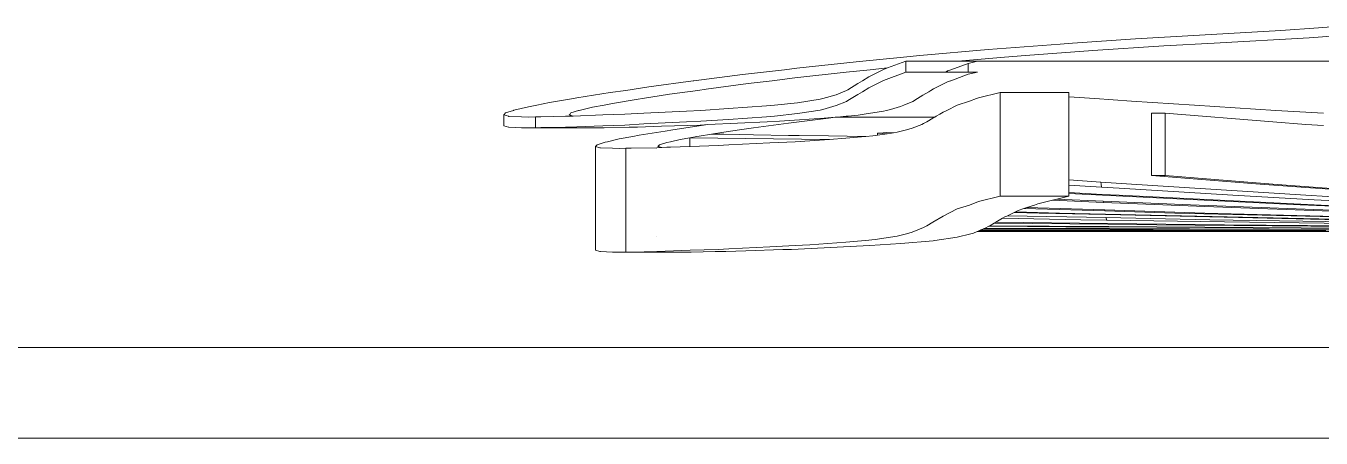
# Model space of a CAD drawing. Header units: millimetres. Extents: x 930469 to 1523124, y -120375 to 411163.
# Drawn here: x 1420550 to 1422689, y -7554 to -6872 of the extents above; entities that cross this region are included whole.
import ezdxf

# ---------------------------------------------------------------- set-up
doc = ezdxf.new("R2010")
doc.units = ezdxf.units.MM
doc.layers.add('A-NET THAY', color=8, linetype='Continuous', lineweight=0)
doc.layers.add('COT VACH', color=8, linetype='Continuous', lineweight=0)

# ---------------------------------------------------------------- blocks, each defined once
blk = doc.blocks.new('fgholol')
at = {"layer": 'A-NET THAY', "ltscale": 3}
for p, q in [((1040589.7, 32167.4), (1040350, 32153.3)), ((1040652.3, 32171.7), (1040589.7, 32167.4)), ((1040750.7, 32163.3), (1040636.8, 32155.4)), ((1040695, 32175), (1040652.3, 32171.7)), ((1040225.8, 32144.9), (1040106.5, 32136)), ((1040245.9, 32146.2), (1040225.8, 32144.9)), ((1040350, 32153.3), (1040245.9, 32146.2)), ((1040396.8, 32141.8), (1040279.8, 32134.5)), ((1040479.9, 32146.2), (1040396.8, 32141.8)), ((1040479.9, 32146.2), (1040636.8, 32155.4)), ((1039966.9, 32123), (1039888.7, 32115.7)), ((1039994, 32125.9), (1039966.9, 32123)), ((1040106.5, 32136), (1039994, 32125.9)), ((1040133.9, 32123), (1040063.1, 32117.4)), ((1040168.4, 32126.1), (1040133.9, 32123)), ((1040279.8, 32134.5), (1040168.4, 32126.1)), ((1039770.4, 32102.3), (1039701.1, 32094.5)), ((1039791, 32105), (1039770.4, 32102.3)), ((1039872.3, 32098.5), (1039787.5, 32088.9)), ((1039888.7, 32115.7), (1039791, 32105)), ((1039912, 32102.3), (1039872.3, 32098.5)), ((1039909.5, 32090.7), (1039932.9, 32102.3)), ((1039940.8, 32105.5), (1039912, 32102.3)), ((1039932.9, 32102.3), (1039934.1, 32103)), ((1039934.1, 32103), (1039940.8, 32105.5)), ((1039934.1, 32084.9), (1039970.9, 32098.7)), ((1039940.8, 32105.5), (1039970.9, 32116.7)), ((1039970.9, 32116.7), (1039971, 32116.8)), ((1039970.9, 32098.7), (1039971, 32098.7)), ((1039971, 32116.8), (1040056.7, 32116.8)), ((1039971, 32102.3), (1039971, 32116.8)), ((1039971, 32098.7), (1039971, 32102.3)), ((1040036.1, 32098.7), (1039971, 32098.7)), ((1040036.1, 32098.7), (1040039.6, 32100.5)), ((1040089.1, 32098.7), (1040036.1, 32098.7)), ((1040039.6, 32100.5), (1040045.2, 32102.3)), ((1040039.6, 32098.7), (1040039.6, 32100.5)), ((1040045.2, 32102.3), (1040073.6, 32112.9)), ((1040063.1, 32117.4), (1040056.7, 32116.8)), ((1040056.7, 32116.8), (1040089.1, 32116.8)), ((1040073.6, 32112.9), (1040089.1, 32116.8)), ((1040073.6, 32098.7), (1040073.6, 32112.9)), ((1040073.6, 32094.9), (1040089.1, 32098.7)), ((1042094.1, 32116.8), (1040089.1, 32116.8)), ((1039619.5, 32083.9), (1039546.4, 32074.2)), ((1039621, 32084), (1039619.5, 32083.9)), ((1039701.1, 32094.5), (1039621, 32084)), ((1039710.5, 32079.5), (1039641.4, 32070.4)), ((1039750.1, 32084), (1039710.5, 32079.5)), ((1039787.5, 32088.9), (1039750.1, 32084)), ((1039875.3, 32069.5), (1039891.6, 32079.5)), ((1039891.6, 32079.5), (1039899.4, 32084)), ((1039899.4, 32084), (1039909.5, 32090.7)), ((1039909.5, 32072.7), (1039932.9, 32084.3)), ((1039932.9, 32084.3), (1039934.1, 32084.9)), ((1040016.3, 32071), (1040039.6, 32082.5)), ((1040039.6, 32082.5), (1040044.4, 32084)), ((1040044.4, 32084), (1040045.2, 32084.3)), ((1040045.2, 32084.3), (1040073.6, 32094.9)), ((1039422.1, 32054.8), (1039382.6, 32048.3)), ((1039427.6, 32055.9), (1039422.1, 32054.8)), ((1039482.4, 32064.7), (1039427.6, 32055.9)), ((1039508.5, 32068.2), (1039482.4, 32064.7)), ((1039546.4, 32074.2), (1039508.5, 32068.2)), ((1039536.2, 32054.8), (1039529.1, 32053.8)), ((1039580.8, 32062), (1039536.2, 32054.8)), ((1039627.6, 32068.2), (1039580.8, 32062)), ((1039641.4, 32070.4), (1039627.6, 32068.2)), ((1039829.5, 32053.8), (1039833.7, 32054.8)), ((1039833.7, 32054.8), (1039856, 32061.2)), ((1039856, 32061.2), (1039872.7, 32068.2)), ((1039872.7, 32068.2), (1039875.3, 32069.5)), ((1039875.3, 32051.5), (1039891.6, 32061.5)), ((1039891.6, 32061.5), (1039899.4, 32066)), ((1039899.4, 32066), (1039909.5, 32072.7)), ((1039982.5, 32050.2), (1039990, 32054.8)), ((1039990, 32054.8), (1039998.8, 32060.2)), ((1039998.8, 32060.2), (1040008.9, 32066)), ((1040008.9, 32066), (1040012.1, 32068.2)), ((1040012.1, 32068.2), (1040016.3, 32071)), ((1040075.7, 32050.4), (1040087.4, 32054.8)), ((1040087.4, 32054.8), (1040090.9, 32056.1)), ((1040090.9, 32056.1), (1040126.3, 32064.9)), ((1040240, 32064.9), (1040126.3, 32064.9)), ((1040126.3, 32064.9), (1040126.3, 31893.3)), ((1040240, 32064.9), (1040240, 32057.9)), ((1040282.8, 32054.8), (1040240, 32057.9)), ((1040240, 32057.9), (1040240, 31920.6)), ((1040343.3, 32050.4), (1040282.8, 32054.8)), ((1039322.8, 32035.3), (1039309.6, 32031.2)), ((1039323.4, 32035.5), (1039322.8, 32035.3)), ((1039347.8, 32041.4), (1039323.4, 32035.5)), ((1039361.8, 32043.8), (1039347.8, 32041.4)), ((1039382.6, 32048.3), (1039361.8, 32043.8)), ((1039430.6, 32035.1), (1039417.7, 32031.1)), ((1039431.5, 32035.3), (1039430.6, 32035.1)), ((1039453.6, 32040.6), (1039431.5, 32035.3)), ((1039472.5, 32043.8), (1039453.6, 32040.6)), ((1039486.6, 32046.8), (1039472.5, 32043.8)), ((1039529.1, 32053.8), (1039486.6, 32046.8)), ((1039538, 32030.8), (1039608.9, 32034.2)), ((1039608.9, 32034.2), (1039632.4, 32035.3)), ((1039632.4, 32035.3), (1039678.1, 32038.2)), ((1039678.1, 32038.2), (1039740.5, 32042.7)), ((1039740.5, 32042.7), (1039753.9, 32043.8)), ((1039753.9, 32043.8), (1039791.8, 32048)), ((1039791.8, 32048), (1039829.5, 32053.8)), ((1039791.8, 32029.9), (1039829.5, 32035.8)), ((1039829.5, 32035.8), (1039833.7, 32036.8)), ((1039833.7, 32036.8), (1039856, 32043.2)), ((1039856, 32043.2), (1039872.7, 32050.2)), ((1039872.7, 32050.2), (1039875.3, 32051.5)), ((1039902.2, 32029.2), (1039933.7, 32034)), ((1039933.7, 32034), (1039938.9, 32035.3)), ((1039938.9, 32035.3), (1039945.3, 32036.8)), ((1039945.3, 32036.8), (1039962.2, 32041.6)), ((1039962.2, 32041.6), (1039967.4, 32043.8)), ((1039967.4, 32043.8), (1039982.3, 32050.1)), ((1039982.3, 32050.1), (1039982.5, 32050.2)), ((1040032.4, 32032.3), (1040038.4, 32035.3)), ((1040038.4, 32035.3), (1040055.7, 32043.8)), ((1040055.7, 32043.8), (1040055.8, 32043.9)), ((1040055.8, 32043.9), (1040075.7, 32050.4)), ((1040447.5, 32043.8), (1040343.3, 32050.4)), ((1040581.8, 32035.3), (1040447.5, 32043.8)), ((1040631, 32032.1), (1040581.8, 32035.3)), ((1039308.4, 32029.2), (1039306.9, 32027.8)), ((1039306.9, 32009.8), (1039306.9, 32027.8)), ((1039306.9, 32027.8), (1039314.9, 32025.5)), ((1039309.6, 32031.2), (1039308.4, 32029.2)), ((1039314.9, 32025.5), (1039315.6, 32025.4)), ((1039315.6, 32025.4), (1039336, 32024.6)), ((1039336, 32024.6), (1039348.4, 32024.3)), ((1039348.4, 32024.3), (1039359.1, 32024.5)), ((1039359.1, 32024.5), (1039368.4, 32024.8)), ((1039359.1, 32006.5), (1039359.1, 32024.5)), ((1039368.4, 32024.8), (1039409.1, 32025.5)), ((1039409.1, 32025.5), (1039413.3, 32025.7)), ((1039413.3, 32025.7), (1039421.5, 32026)), ((1039416.4, 32029.2), (1039415.1, 32027.9)), ((1039415.1, 32027.9), (1039421.5, 32026)), ((1039417.7, 32031.1), (1039416.4, 32029.2)), ((1039421.5, 32026), (1039470.8, 32028)), ((1039470.8, 32028), (1039507.1, 32029.2)), ((1039507.1, 32029.2), (1039538, 32030.8)), ((1039507.1, 32011.1), (1039538, 32012.8)), ((1039538, 32012.8), (1039608.9, 32016.1)), ((1039608.9, 32016.1), (1039632.4, 32017.2)), ((1039644, 32011.7), (1039625.7, 32009.2)), ((1039632.4, 32017.2), (1039678.1, 32020.2)), ((1039632.8, 32011.1), (1039644, 32011.7)), ((1039644, 32011.7), (1039742, 32016.3)), ((1039678.1, 32020.2), (1039740.5, 32024.6)), ((1039777.2, 32014.3), (1039719.5, 32006.6)), ((1039740.5, 32024.6), (1039753.9, 32025.8)), ((1039742, 32016.3), (1039762.4, 32017.2)), ((1039753.9, 32025.8), (1039791.8, 32029.9)), ((1039762.4, 32017.2), (1039770.7, 32017.8)), ((1039770.7, 32017.8), (1039836.1, 32022.4)), ((1039794.8, 32016.3), (1039777.2, 32014.3)), ((1039842.9, 32022.7), (1039794.8, 32016.3)), ((1039836.1, 32022.4), (1039854.1, 32023.9)), ((1039854.1, 32023.9), (1039842.9, 32022.7)), ((1039854.1, 32023.9), (1039858, 32024.3)), ((1039858, 32024.3), (1039872.3, 32025.5)), ((1039858, 32024.3), (1039916.3, 32024.3)), ((1039872.3, 32025.5), (1039875.6, 32025.8)), ((1039875.6, 32025.8), (1039892, 32027.6)), ((1039892, 32027.6), (1039902.2, 32029.2)), ((1039916.3, 32024.3), (1039927.9, 32024.3)), ((1039927.9, 32024.3), (1039997, 32024.3)), ((1039981.5, 32005.7), (1039997, 32012.2)), ((1039997, 32024.3), (1040018.6, 32024.3)), ((1039997, 32012.2), (1039999.9, 32013.4)), ((1039999.9, 32013.4), (1040005.4, 32016.3)), ((1040005.4, 32016.3), (1040015.4, 32022.4)), ((1040015.4, 32022.4), (1040018.6, 32024.3)), ((1040018.6, 32024.3), (1040020.7, 32025.5)), ((1040020.7, 32025.5), (1040027, 32029.2)), ((1040027, 32029.2), (1040032.2, 32032.1)), ((1040032.2, 32032.1), (1040032.4, 32032.3)), ((1040376.4, 32030.5), (1040399.2, 32030.5)), ((1040376.4, 31927.6), (1040376.4, 32030.5)), ((1040576.8, 32016.1), (1040399.2, 32030.5)), ((1040399.2, 32030.5), (1040399.2, 31927.6)), ((1040631, 32012.2), (1040576.8, 32016.1)), ((1040660.5, 32030.5), (1040631, 32032.1)), ((1040660.5, 32010.1), (1040631, 32012.2)), ((1039306.9, 32009.8), (1039314.9, 32007.5)), ((1039314.9, 32007.5), (1039315.6, 32007.4)), ((1039315.6, 32007.4), (1039336, 32006.6)), ((1039336, 32006.6), (1039348.4, 32006.3)), ((1039348.4, 32006.3), (1039359.1, 32006.5)), ((1039348.4, 32006.3), (1039460.3, 32006.3)), ((1039359.1, 32006.5), (1039368.4, 32006.8)), ((1039368.4, 32006.8), (1039409.1, 32007.5)), ((1039409.1, 32007.5), (1039413.3, 32007.7)), ((1039413.3, 32007.7), (1039470.8, 32010)), ((1039460.3, 32006.3), (1039472.5, 32006.6)), ((1039470.8, 32010), (1039507.1, 32011.1)), ((1039472.5, 32006.6), (1039514.2, 32007.3)), ((1039520.2, 31991.9), (1039497.5, 31988.1)), ((1039514.2, 32007.3), (1039527.5, 32007.5)), ((1039530.7, 31994.2), (1039520.2, 31991.9)), ((1039527.5, 32007.5), (1039567.6, 32009.1)), ((1039573.6, 32001.2), (1039530.7, 31994.2)), ((1039567.6, 32009.1), (1039631.4, 32011.1)), ((1039586.2, 32002.9), (1039573.6, 32001.2)), ((1039625.7, 32009.2), (1039586.2, 32002.9)), ((1039625.6, 31991.9), (1039614, 31989.9)), ((1039629.7, 31992.8), (1039625.6, 31991.9)), ((1039649.9, 31996.1), (1039629.7, 31992.8)), ((1039631.4, 32011.1), (1039632.8, 32011.1)), ((1039670.2, 31999.4), (1039649.9, 31996.1)), ((1039670.2, 31995.8), (1039649.9, 31996.1)), ((1039696.2, 32002.9), (1039670.2, 31999.4)), ((1039696.2, 31995.4), (1039670.2, 31995.8)), ((1039719.5, 32006.6), (1039696.2, 32002.9)), ((1039719.5, 31995), (1039696.2, 31995.4)), ((1039777.2, 31994), (1039719.5, 31995)), ((1039794.8, 31993.7), (1039777.2, 31994)), ((1039842.9, 31993), (1039794.8, 31993.7)), ((1039904.6, 31992), (1039842.9, 31993)), ((1039871.5, 31989.1), (1039904, 31991.9)), ((1039904, 31991.9), (1039904.6, 31992)), ((1039904.6, 31992), (1039916.3, 31993.2)), ((1039916.3, 31993.2), (1039920.4, 31993.7)), ((1039920.4, 31993.7), (1039923.9, 31994.2)), ((1039927.9, 31997.8), (1039923.9, 31997.4)), ((1039923.9, 31994.2), (1039923.9, 31997.4)), ((1039940, 31996.7), (1039923.9, 31997.4)), ((1039923.9, 31994.2), (1039940, 31996.7)), ((1039938.2, 31999), (1039927.9, 31997.8)), ((1039950.6, 31998.4), (1039938.2, 31999)), ((1039940, 31996.7), (1039947, 31997.8)), ((1039947, 31997.8), (1039950.6, 31998.4)), ((1039950.6, 31998.4), (1039956.3, 31999.2)), ((1039956.3, 31999.2), (1039971.7, 32002.9)), ((1039971.7, 32002.9), (1039981.5, 32005.7)), ((1039460.3, 31977.2), (1039458.6, 31975.6)), ((1039458.6, 31804), (1039458.6, 31975.6)), ((1039458.6, 31975.6), (1039465.6, 31973.6)), ((1039461.2, 31978.6), (1039460.3, 31977.2)), ((1039474.2, 31982.7), (1039461.2, 31978.6)), ((1039465.6, 31973.6), (1039466.9, 31973.5)), ((1039466.9, 31973.5), (1039486.3, 31972.7)), ((1039478.1, 31983.3), (1039474.2, 31982.7)), ((1039497.5, 31988.1), (1039478.1, 31983.3)), ((1039486.3, 31972.7), (1039498.4, 31972.4)), ((1039498.4, 31972.4), (1039508.3, 31972.6)), ((1039508.3, 31972.6), (1039517.2, 31972.8)), ((1039508.3, 31801), (1039508.3, 31972.6)), ((1039517.2, 31972.8), (1039559.6, 31973.6)), ((1039559.6, 31973.6), (1039559.9, 31973.6)), ((1039559.9, 31972.4), (1039559.6, 31972.4)), ((1039559.9, 31973.6), (1039567.8, 31973.9)), ((1039563.2, 31977.2), (1039561.6, 31975.7)), ((1039561.6, 31975.7), (1039563.2, 31975.3)), ((1039564, 31978.5), (1039563.2, 31977.2)), ((1039563.2, 31975.3), (1039564, 31975)), ((1039576.4, 31982.4), (1039564, 31978.5)), ((1039564, 31975), (1039567.8, 31973.9)), ((1039567.8, 31973.9), (1039576.4, 31974.3)), ((1039582, 31983.3), (1039576.4, 31982.4)), ((1039576.4, 31974.3), (1039582, 31974.5)), ((1039598.3, 31987.3), (1039582, 31983.3)), ((1039582, 31974.5), (1039598.3, 31975.1)), ((1039614, 31989.9), (1039598.3, 31987.3)), ((1039598.3, 31975.1), (1039614, 31975.7)), ((1039614, 31975.7), (1039614, 31989.9)), ((1039614, 31989.9), (1039844.8, 31987.2)), ((1039614, 31975.7), (1039614.6, 31975.8)), ((1039614.6, 31975.8), (1039661, 31977.2)), ((1039661, 31977.2), (1039678.7, 31978.2)), ((1039678.7, 31978.2), (1039746.2, 31981.4)), ((1039746.2, 31981.4), (1039788.1, 31983.3)), ((1039788.1, 31983.3), (1039812.1, 31984.9)), ((1039812.1, 31984.9), (1039844.8, 31987.2)), ((1039844.8, 31987.2), (1039871.5, 31989.1)), ((1040555.9, 31913.1), (1040376.4, 31927.6)), ((1040376.4, 31927.6), (1040399.2, 31927.6)), ((1040576.8, 31913.1), (1040399.2, 31927.6)), ((1040292.7, 31916.8), (1040240, 31920.6)), ((1040240, 31920.6), (1040240, 31913.1)), ((1040240, 31913.1), (1040240, 31911.8)), ((1040293.7, 31908.4), (1040240, 31911.8)), ((1040240, 31911.8), (1040240, 31899.6)), ((1040343.3, 31913.1), (1040292.7, 31916.8)), ((1040293.1, 31913.1), (1040292.7, 31916.8)), ((1040293.7, 31908.4), (1040293.1, 31913.1)), ((1040322.9, 31906.6), (1040293.7, 31908.4)), ((1040510.9, 31894.9), (1040322.9, 31906.6)), ((1040631, 31894.9), (1040343.3, 31913.1)), ((1040631, 31907.8), (1040555.9, 31913.1)), ((1040831.6, 31894.9), (1040576.8, 31913.1)), ((1040813.4, 31894.9), (1040631, 31907.8)), ((1040075.7, 31878.8), (1040090.9, 31884.5)), ((1040090.9, 31884.5), (1040126.3, 31893.3)), ((1040126.3, 31893.3), (1040240, 31893.3)), ((1040188.7, 31880.9), (1040212.9, 31886.9)), ((1040212.9, 31886.9), (1040220.3, 31888.7)), ((1040297.1, 31883.2), (1040212.9, 31886.9)), ((1040220.3, 31888.7), (1040235.5, 31892.5)), ((1040220.3, 31888.7), (1040296.8, 31885.3)), ((1040235.5, 31892.5), (1040240, 31893.3)), ((1040240, 31899.6), (1040295.2, 31896.4)), ((1040240, 31899.6), (1040240, 31898)), ((1040295.4, 31894.9), (1040240, 31898)), ((1040240, 31898), (1040240, 31893.3)), ((1040295.2, 31896.4), (1040322.9, 31894.9)), ((1040295.4, 31894.9), (1040295.2, 31896.4)), ((1040295.5, 31894.9), (1040295.4, 31894.9)), ((1040440.6, 31887.8), (1040295.5, 31894.9)), ((1040296.8, 31885.3), (1040440.6, 31879)), ((1040297.1, 31883.2), (1040296.8, 31885.3)), ((1040322.9, 31894.9), (1040645.1, 31879)), ((1040621.6, 31879), (1040440.6, 31887.8)), ((1040645.1, 31887.6), (1040510.9, 31894.9)), ((1040918.7, 31879), (1040631, 31894.9)), ((1040803.6, 31879), (1040645.1, 31887.6)), ((1040032.4, 31860.7), (1040055.8, 31872.3)), ((1040055.8, 31872.3), (1040075.7, 31878.8)), ((1040138.5, 31861.2), (1040149.8, 31866.7)), ((1040149.8, 31866.7), (1040151.6, 31867.6)), ((1040191.2, 31865.6), (1040149.8, 31866.7)), ((1040151.6, 31867.6), (1040156.4, 31870)), ((1040151.6, 31867.6), (1040224.5, 31865.6)), ((1040156.4, 31870), (1040165.8, 31873.1)), ((1040165.8, 31873.1), (1040170.4, 31874.6)), ((1040224.5, 31871.3), (1040165.8, 31873.1)), ((1040170.4, 31874.6), (1040183.2, 31878.8)), ((1040170.4, 31874.6), (1040299.1, 31870.7)), ((1040183.2, 31878.8), (1040188.7, 31880.9)), ((1040300.5, 31863.2), (1040191.2, 31865.6)), ((1040299.4, 31869.1), (1040224.5, 31871.3)), ((1040224.5, 31865.6), (1040300.4, 31863.9)), ((1040395.2, 31879), (1040297.1, 31883.2)), ((1040299.1, 31870.7), (1040464.3, 31865.6)), ((1040299.4, 31869.1), (1040299.1, 31870.7)), ((1040414.7, 31865.6), (1040299.4, 31869.1)), ((1040300.4, 31863.9), (1040713.1, 31854.6)), ((1040300.5, 31863.2), (1040300.4, 31863.9)), ((1040472.5, 31859.3), (1040300.5, 31863.2)), ((1040464.3, 31876.5), (1040395.2, 31879)), ((1040713.1, 31858.3), (1040414.7, 31865.6)), ((1040440.6, 31879), (1040800.2, 31865.6)), ((1040762.5, 31865.6), (1040464.3, 31876.5)), ((1040464.3, 31865.6), (1040901.5, 31854.6)), ((1040800.2, 31871.7), (1040621.6, 31879)), ((1040645.1, 31879), (1040967.3, 31865.6)), ((1039981.5, 31834.1), (1039999.9, 31841.8)), ((1039999.9, 31841.8), (1040005.4, 31844.7)), ((1040005.4, 31844.7), (1040015.4, 31850.8)), ((1040015.4, 31850.8), (1040032.2, 31860.5)), ((1040032.2, 31860.5), (1040032.4, 31860.7)), ((1040101.6, 31840.6), (1040101.8, 31840.7)), ((1040101.8, 31840.7), (1040107.8, 31843.8)), ((1040107.8, 31843.8), (1040109.5, 31844.7)), ((1040234.9, 31843), (1040107.8, 31843.8)), ((1040109.5, 31844.7), (1040116.8, 31849.1)), ((1040109.5, 31844.7), (1040305.7, 31843.4)), ((1040109.5, 31844.7), (1040109.5, 31844.7)), ((1040116.8, 31849.1), (1040117.5, 31849.6)), ((1040304.4, 31847), (1040116.8, 31849.1)), ((1040117.5, 31849.6), (1040119.3, 31850.6)), ((1040119.3, 31850.6), (1040130.4, 31857.1)), ((1040119.3, 31850.6), (1040304, 31848.4)), ((1040130.4, 31857.1), (1040134.2, 31859.2)), ((1040259.8, 31854.6), (1040130.4, 31857.1)), ((1040134.2, 31859.2), (1040137.3, 31860.5)), ((1040137.3, 31860.5), (1040138.5, 31861.2)), ((1040301.6, 31858), (1040138.5, 31861.2)), ((1040306, 31842.6), (1040234.9, 31843)), ((1040302.5, 31854), (1040259.8, 31854.6)), ((1040472.5, 31854.6), (1040301.6, 31858)), ((1040302.3, 31854.6), (1040301.6, 31858)), ((1040302.5, 31854), (1040302.3, 31854.6)), ((1040496.7, 31851.1), (1040302.5, 31854)), ((1040304, 31848.4), (1040496.7, 31846.1)), ((1040304.4, 31847), (1040304, 31848.4)), ((1040385.4, 31846.1), (1040304.4, 31847)), ((1040306, 31842.6), (1040305.7, 31843.4)), ((1040305.7, 31843.4), (1040831.1, 31840)), ((1040731.8, 31840), (1040306, 31842.6)), ((1040831.1, 31842.4), (1040385.4, 31846.1)), ((1040686.2, 31854.6), (1040472.5, 31859.3)), ((1041031.3, 31846.1), (1040472.5, 31854.6)), ((1040837.9, 31846.1), (1040496.7, 31851.1)), ((1040496.7, 31846.1), (1041203.6, 31840)), ((1039559.9, 31827.4), (1039559.6, 31827.3)), ((1039871.5, 31817.5), (1039904, 31820.3)), ((1039904, 31820.3), (1039920.4, 31822.1)), ((1039920.4, 31822.1), (1039956.3, 31827.6)), ((1039956.3, 31827.6), (1039971.7, 31831.3)), ((1039962.6, 31815.4), (1040015.8, 31819.9)), ((1039971.7, 31831.3), (1039981.5, 31834.1)), ((1040015.8, 31819.9), (1040018.7, 31820.3)), ((1040018.7, 31820.3), (1040055.5, 31826)), ((1040055.5, 31826), (1040078, 31831.3)), ((1040078, 31831.3), (1040082.7, 31832.6)), ((1040082.7, 31832.6), (1040088.8, 31835.2)), ((1040088.8, 31835.2), (1040090, 31835.7)), ((1040311.4, 31835.2), (1040088.8, 31835.2)), ((1040090, 31835.7), (1040093.3, 31837.1)), ((1040310.5, 31835.7), (1040090, 31835.7)), ((1040093.3, 31837.1), (1040094.6, 31837.6)), ((1040093.3, 31837.1), (1040664.1, 31836.3)), ((1040094.6, 31837.6), (1040099.6, 31839.7)), ((1040094.6, 31837.6), (1040664.1, 31836.7)), ((1040099.6, 31839.7), (1040100.2, 31840)), ((1040307.4, 31839.2), (1040099.6, 31839.7)), ((1040100.2, 31840), (1040101.6, 31840.6)), ((1040101.6, 31840.6), (1040234.9, 31840)), ((1040234.9, 31840), (1040307.1, 31839.8)), ((1040307.1, 31839.8), (1041542.3, 31836.3)), ((1040307.4, 31839.2), (1040307.1, 31839.8)), ((1040922, 31837.6), (1040307.4, 31839.2)), ((1042141.4, 31835.6), (1040310.5, 31835.7)), ((1040311.4, 31835.2), (1040310.5, 31835.7)), ((1041655.3, 31835.2), (1040311.4, 31835.2)), ((1039458.6, 31804), (1039465.6, 31802)), ((1039465.6, 31802), (1039466.9, 31801.9)), ((1039466.9, 31801.9), (1039486.3, 31801.1)), ((1039486.3, 31801.1), (1039498.4, 31800.8)), ((1039498.4, 31800.8), (1039508.3, 31801)), ((1039498.4, 31800.8), (1039605, 31800.8)), ((1039508.3, 31801), (1039517.2, 31801.2)), ((1039517.2, 31801.2), (1039559.6, 31802)), ((1039559.6, 31802), (1039559.9, 31802)), ((1039559.9, 31802), (1039614.6, 31804.2)), ((1039616.3, 31801.1), (1039605, 31800.8)), ((1039614.6, 31804.2), (1039661, 31805.6)), ((1039616.3, 31801.1), (1039656, 31801.8)), ((1039656, 31801.8), (1039673.7, 31802)), ((1039661, 31805.6), (1039678.7, 31806.6)), ((1039673.7, 31802), (1039706.9, 31803.3)), ((1039678.7, 31806.6), (1039746.2, 31809.8)), ((1039706.9, 31803.3), (1039767.6, 31805.2)), ((1039746.2, 31809.8), (1039788.1, 31811.7)), ((1039767.6, 31805.2), (1039782.1, 31805.6)), ((1039900.3, 31811.2), (1039782.1, 31805.6)), ((1039788.1, 31811.7), (1039812.1, 31813.3)), ((1039812.1, 31813.3), (1039871.5, 31817.5)), ((1039900.3, 31811.2), (1039911.1, 31811.7)), ((1039911.1, 31811.7), (1039962.6, 31815.4))]:
    blk.add_line(p, q, dxfattribs=at)

msp = doc.modelspace()

# ---------------------------------------------------------------- linework, layer by layer
at = {"layer": 'A-NET THAY', "ltscale": 3}
for points in [[(1442367.7, -7553.8), (1442367.7, -7403.8), (1410467.7, -7403.8), (1410467.7, -7553.8)], [(1442037.7, -7553.8), (1410797.7, -7553.8)]]:
    msp.add_lwpolyline(points, dxfattribs=at)

# ---------------------------------------------------------------- block references
at = {"layer": 'COT VACH'}
msp.add_blockref('fgholol', (382032.3, -39047.4), dxfattribs=at)

doc.saveas('drawing.dxf')
